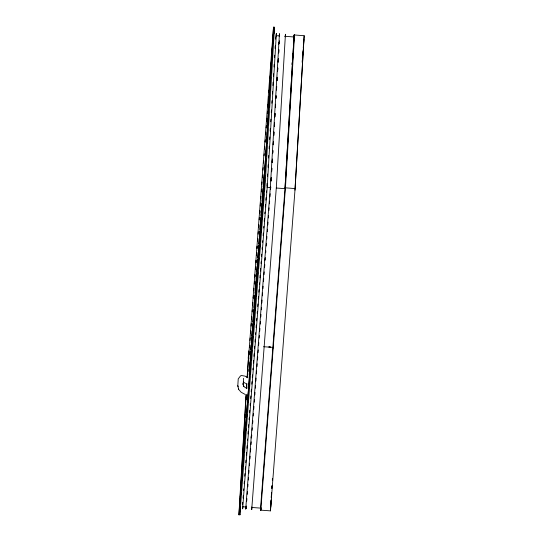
<?xml version="1.0" encoding="UTF-8"?>
<svg xmlns="http://www.w3.org/2000/svg" width="542" height="542" viewBox="0 0 542 542"><rect width="100%" height="100%" fill="white"/><g stroke="black" fill="none" stroke-linecap="round" stroke-linejoin="round"><path stroke-width="0.81" d="M245.045 394.359L241.143 392.245L238.609 389.339L237.823 385.633L238.223 378.926L240.452 375.945L241.542 375.511L245.12 376.148L247.47 377.442M243.609 378.296L243.229 384.698L242.985 383.553L243.48 385.89M264.252 182.248L238.893 514.825L246.041 394.515M246.393 388.628L246.691 383.58M247.044 377.693L273.514 27.1L264.218 183.589L238.893 514.825M240.16 497.197L246.251 394.623M246.603 388.736L246.901 383.689M247.254 377.808L248.846 350.898L248.195 358.337M239.571 510.13L239.821 505.91M240.282 499.27L240.37 496.621M240.838 489.982L240.926 487.333M241.278 481.425L241.475 478.051M241.827 472.136L242.03 468.762M242.443 462.956L242.531 460.314M242.992 453.668L243.08 451.032M243.433 445.118L243.636 441.744M243.981 435.829L244.185 432.455M244.598 426.649L244.733 423.166M245.153 417.36L245.235 414.725M245.702 408.065L245.79 405.436M246.143 399.529L246.339 396.148M246.793 388.553L246.895 386.859M247.863 371.758L247.945 369.129M248.412 362.469L248.5 359.841M240.269 499.629L240.37 497.942M240.817 490.354L240.919 488.674M241.373 481.086L241.475 479.399M241.922 471.811L242.023 470.131M242.972 454.115L243.073 452.428M243.527 444.84L243.622 443.16M244.076 435.572L244.178 433.885M244.625 426.297L244.727 424.616M245.18 417.028L245.275 415.341M246.231 399.325L246.332 397.638M247.884 371.514L247.979 369.827M240.709 494.365L240.811 492.678M273.967 33.916L274.482 27.175L265.18 183.663L239.862 514.9L240.262 508.172M249.164 374.63L249.422 370.62M249.618 367.246L249.909 361.988M250.119 358.824L250.465 352.72M247.437 407.374L247.287 409.901L247.403 407.523M247.735 402.333L247.985 398.126M248.134 395.606L248.236 393.926M248.582 388.038L248.832 383.838M249.185 377.95L250.763 351.257M248.941 388.458L249.042 386.805M249.489 381.297L249.584 379.644M251.095 359.902L251.217 358.201M270.533 189.49L270.729 186.963L270.675 187.6L267.192 187.342L267.267 186.489L242.633 508.775L242.782 506.242M253.277 331.284L253.378 329.597M253.676 324.522L253.927 320.302M254.13 316.921L255.397 299.231L255.147 303.452M254.347 316.955L254.442 315.268M254.747 310.207L254.997 305.986M254.923 310.681L255.018 308.493M263.561 191.028L273.514 27.1M264.069 189.158L264.218 186.631M264.618 179.89L264.767 177.363M265.167 170.622L265.316 168.095M265.668 162.2L265.871 158.833M266.217 152.932L266.373 150.405M266.772 143.664L266.921 141.137M267.321 134.396L267.47 131.869M267.87 125.134L268.019 122.6M268.419 115.866L268.575 113.339M268.92 107.438L269.123 104.071M269.476 98.17L269.625 95.643M270.024 88.902L270.173 86.374M270.573 79.64L270.722 77.113M271.122 70.372L271.278 67.845M271.678 61.104L271.827 58.577M272.179 52.676L272.375 49.308M264.523 183.745L264.618 182.051M270.112 89.559L270.207 87.872M272.816 44.044L272.911 42.357M273.263 36.456L273.453 33.428L273.222 36.463M264.584 183.833L264.787 180.452M273.364 36.077L273.466 34.39M279.245 36.402L279.442 33.868L270.363 186.719L245.722 509.006L245.878 506.472M246.244 506.845L246.149 508.531L246.339 505.998M266.915 185.831L267.064 183.304M267.463 176.556L267.613 174.029M268.012 167.288L268.168 164.761M268.568 158.013L268.717 155.486M269.117 148.745L269.266 146.218M269.665 139.47L269.821 136.943M270.167 131.042L270.316 128.515M270.722 121.774L270.871 119.247M271.271 112.499L271.42 109.972M271.82 103.231L271.969 100.704M272.369 93.956L272.524 91.429M272.87 85.528L273.073 82.16M273.425 76.259L273.575 73.732M273.974 66.984L274.123 64.457M274.523 57.716L274.672 55.189M275.079 48.441L275.228 45.914M275.627 39.173L275.776 36.646M267.192 187.342L276.352 33.638L276.156 36.172M271.075 180.859L271.271 177.485M271.623 171.584L271.827 168.216M272.172 162.315L272.375 158.948M272.728 153.047L272.877 150.52M273.229 144.619L273.425 141.252M273.778 135.351L273.974 131.977M274.327 126.083L274.53 122.709M274.875 116.808L275.079 113.441M275.431 107.54L275.627 104.172M275.98 98.271L276.129 95.744M276.481 89.843L276.677 86.476M277.03 80.575L277.233 77.201M277.579 71.307L277.782 67.933M278.134 62.032L278.331 58.665M278.683 52.764L278.886 49.397M279.232 43.495L279.387 40.968M271.081 181.062L271.278 177.688M271.63 171.787L271.833 168.42M272.179 162.519L272.328 159.985M272.734 153.244L272.883 150.717M273.236 144.816L273.432 141.442M273.785 135.547L273.981 132.173M274.333 126.272L274.537 122.898M274.882 117.004L275.085 113.63M275.438 107.729L275.587 105.202M275.986 98.461L276.135 95.927M276.488 90.033L276.691 86.659M277.037 80.758L277.24 77.384M277.592 71.49L277.789 68.116M278.141 62.215L278.337 58.841M278.69 52.947L278.839 50.413M279.238 43.672L279.394 41.145M285.241 36.842L285.431 34.309L276.352 187.159L251.718 509.446L251.867 506.912M260.56 507.59L260.411 510.124L270.458 510.869L295.099 188.582L304.177 35.731L294.13 34.952L293.94 37.486M294.387 36.7L294.516 34.986L285.431 187.864L260.797 510.151L260.946 507.617M276.542 188.033L284.977 188.657L294.13 34.952L285.051 187.803L260.411 510.124L260.553 508.105L252.118 507.481M270.458 510.869L271.115 499.887M271.264 497.353L271.515 493.132M271.813 488.064L271.969 485.53M270.729 507.088L271.129 500.354M271.285 497.827L271.583 492.78M271.833 488.572L271.982 486.045M272.335 480.151L272.43 478.471M294.956 190.174L303.906 39.505M272.734 43.462L272.917 40.921M273.243 36.314L273.453 33.428M240.167 502.495L240.391 499.317M274.442 27.676L274.482 27.175M239.862 514.9L239.896 514.399M276.352 33.638L276.203 35.657L279.686 35.914M242.633 508.775L242.775 506.763L246.258 507.021M279.408 34.37L279.442 33.868M245.722 509.006L245.763 508.504M285.397 34.817L285.431 34.309M251.718 509.446L251.752 508.945M294.408 36.497L294.516 34.986M260.797 510.151L260.959 507.881M248.88 354.868L249.049 352.253M249.462 347.273L249.605 345.369M249.977 340.525L250.147 337.917M250.553 332.93L250.702 331.02M251.068 326.182L251.244 323.588M251.563 319.367L251.759 316.84M252.165 311.84L252.315 309.922M252.68 305.092L252.85 302.504M253.222 298.107L253.412 295.573M253.778 290.749L253.947 288.175M254.293 283.994L254.462 281.427M254.835 277.003L255.025 274.476M255.39 269.652L255.56 267.091M255.905 262.904L256.122 260.126M256.488 255.316L256.657 252.762M257.03 248.311L257.172 246.014M257.585 240.973L257.748 238.426M258.1 234.219L258.27 231.678M258.642 227.206L258.832 224.673M259.198 219.876L259.361 217.342M259.686 213.128L259.909 210.594M260.255 206.109L260.458 203.013M260.783 198.799L261 196.258M261.352 191.76L261.542 189.226M261.874 184.463L262.071 181.929M262.389 177.715L262.613 175.161M262.972 170.127L263.168 167.6M263.541 163.061L263.71 160.818M264.069 155.791L264.252 153.779M264.584 149.05L264.774 146.516M265.153 141.963L265.323 139.728M265.682 134.714L265.871 132.187M266.197 127.966L266.42 125.385M266.772 120.859L266.962 118.332M267.287 113.637L267.484 111.103M267.809 106.889L268.033 104.294M268.385 99.762L268.581 96.774M268.9 92.553L269.13 89.952M269.482 84.965L269.672 82.438M270.031 78.143L270.194 75.69M270.573 71.063L270.743 68.861M271.027 65.155L271.285 61.361M271.583 57.892L271.84 54.518M272.125 50.806L272.382 47.025M272.64 43.651L272.897 40.277M250.573 333.438L250.702 331.751M253.277 298.025L253.405 296.338M254.889 276.948L255.018 275.261M255.987 262.613L256.115 260.932M257.077 248.283L257.206 246.596M258.69 227.206L258.819 225.519M259.787 212.87L259.916 211.184M261.4 191.793L261.529 190.107M262.491 177.464L262.619 175.777M265.201 142.051L265.329 140.364M266.298 127.722L266.427 126.035M266.813 120.974L266.942 119.287M267.904 106.645L268.033 104.958M269.001 92.309L269.13 90.622M269.516 85.568L269.645 83.881M270.031 78.82L270.16 77.133M270.546 72.072L270.743 69.545M271.129 64.484L271.257 62.804M271.644 57.743L271.84 55.216M272.159 50.995L272.355 48.468M250.695 349.556L251.027 345.125M251.217 342.808L251.61 337.524M251.732 336.067L252.125 330.769M252.308 328.479L252.647 324.014M252.823 321.731L253.222 316.413M253.351 314.726L253.737 309.658M253.92 307.402L254.306 302.341M254.449 300.37L254.835 295.309M255.018 293.066L255.357 288.554M255.533 286.325L255.932 280.952M256.061 279.265L256.502 273.676M256.63 271.989L257.03 266.596M257.159 264.909L257.552 259.842M257.721 257.66L258.107 252.599M258.236 250.912L258.649 245.492M258.778 243.798L259.164 238.737M259.333 236.583L259.72 231.522M259.875 229.449L260.262 224.381M260.431 222.247L260.777 217.627M260.946 215.499L261.332 210.445M261.488 208.338L261.874 203.27M262.043 201.17L262.457 195.669M262.585 193.982L263.005 188.521M263.134 186.834L263.527 181.78M263.656 180.093L264.069 174.565M264.327 171.184L264.618 167.444M266.386 146.929L250.709 351.893M266.644 143.555L266.962 139.335M267.355 134.274L267.484 132.587M264.381 180.561L264.767 175.513M265.085 171.306L265.282 168.779M240.221 502.149L240.377 500.124M240.804 494.555L240.892 492.671M241.319 487.8L241.475 485.083M241.8 480.869L241.989 478.342M242.416 473.451L242.572 470.754M242.931 466.703L243.087 464.006M243.473 459.63L243.602 457.265M244.029 452.353L244.178 449.677M244.611 444.758L244.699 442.929M245.126 438.004L245.275 435.341M245.668 430.944L245.79 428.6M246.224 423.654L246.305 421.852M246.739 416.906L246.888 414.264M247.836 402.557L247.985 399.935M248.351 395.802L248.5 393.187M248.893 388.756L249.076 385.599M249.449 381.453L249.598 378.858M249.916 374.637L250.113 372.11M250.546 367.11L250.689 364.522M251.075 359.461L251.203 357.781M251.644 352.761L251.786 350.193M252.179 345.728L252.315 343.025M252.647 338.811L252.829 336.27M253.256 331.657L253.412 328.676M253.927 321.921L253.792 324.638L253.947 322.951M254.259 317.734L254.496 314.78M254.815 310.566L255.025 307.578M255.539 300.824L255.431 303.296M255.865 296.603L256.122 293.229M256.427 289.489L256.637 286.474M257.016 282.457L257.199 279.367M257.545 275.295L257.735 272.125M258.121 267.707L258.249 265.377M258.615 260.824L258.832 257.775M259.191 254.008L259.347 251.027M259.706 247.254L259.909 243.961M260.289 239.659L260.445 236.678M260.763 232.579L261 229.625M261.346 225.567L261.542 222.328M261.901 218.562L262.057 215.581M262.369 212.43L262.613 208.548M262.931 205.059L263.155 201.231M263.446 198.304L263.71 194.219M263.981 191.34L264.252 186.882M239.639 510.137L239.835 507.61M240.221 502.549L240.35 500.862M240.804 494.961L240.933 493.274M241.895 480.625L242.023 478.938M243.507 459.548L243.636 457.861M245.702 430.876L245.831 429.196M247.308 409.799L247.443 408.112M248.405 395.464L248.534 393.783M248.92 388.722L249.049 387.035M250.018 374.387L250.147 372.7M255.993 296.427L256.122 294.746M256.522 289.36L256.664 287.45M257.043 282.484L257.186 280.695M257.599 275.404L257.755 273.209M258.141 268.148L258.27 266.461M259.232 253.812L259.381 251.989M259.753 247.071L259.882 245.384M260.323 239.591L260.458 237.796M260.865 232.572L260.993 230.885M261.881 219.246L262.091 216.529M262.396 212.498L262.606 209.774M262.972 204.91L263.168 202.383M263.487 198.162L263.703 195.425M264.001 191.421L264.259 188.135M242.538 504.866L242.735 502.332M243.053 498.118L243.25 495.584M243.636 490.517L243.764 488.83M244.151 483.769L244.347 481.235M244.733 476.174L244.93 473.64M245.248 469.419L245.445 466.886M245.763 462.665L245.96 460.138M246.346 455.07L246.542 452.536M246.861 448.315L247.057 445.788M247.443 440.721L247.572 439.034M247.958 433.973L248.155 431.439M248.473 427.218L248.67 424.684M249.056 419.623L249.185 417.936M249.571 412.868L249.767 410.335M250.153 405.274L250.282 403.587M250.668 398.519L250.865 395.992M251.183 391.771L251.38 389.237M251.766 384.176L251.962 381.643M252.281 377.422L252.477 374.888M252.863 369.827L252.992 368.14M253.378 363.072L253.575 360.538M253.893 356.318L254.09 353.791M254.476 348.723L254.672 346.196M254.991 341.975L255.187 339.441M255.573 334.373L255.702 332.686M256.088 327.625L256.285 325.092M256.603 320.871L256.8 318.337M257.186 313.276L257.315 311.589M257.701 306.521L257.897 303.994M258.283 298.927L258.473 296.393M258.798 292.179L258.995 289.645M259.381 284.577L259.51 282.89M259.896 277.829L260.092 275.295M260.411 271.075L260.607 268.541M260.993 263.48L261.122 261.793M261.508 256.725L261.705 254.198M262.091 249.13L262.22 247.443M262.606 242.376L262.735 240.689M263.121 235.628L263.317 233.094M263.703 228.033L263.832 226.339M264.218 221.278L264.415 218.744M264.801 213.683L264.93 211.997M265.316 206.929L265.505 204.395M265.831 200.181L266.027 197.647M266.413 192.579L266.542 190.892M278.629 44.498L278.764 42.811M251.102 438.065L251.231 436.357M264.659 260.729L264.787 259.042M246.705 501.12L246.901 498.593M247.22 494.379L247.437 491.648M247.802 486.791L247.992 484.263M248.317 480.049L248.534 477.299M248.832 473.308L249.049 470.551M249.415 465.72L249.605 463.193M249.93 458.979L250.147 456.201M250.472 451.981L250.702 448.864M251.021 444.65L251.244 441.852M251.603 437.069L251.759 435.097M252.118 430.321L252.315 427.794M252.667 423.282L252.857 420.755M253.216 415.999L253.405 413.465M253.731 409.251L253.954 406.405M254.279 402.184L254.469 399.65M254.821 394.928L255.018 392.401M255.336 388.187L255.567 385.301M255.892 381.08L256.115 378.072M256.434 373.858L256.664 370.958M256.989 366.738L257.206 363.743M257.504 359.983L257.721 357.002M258.046 352.788L258.277 349.854M258.622 345.2L258.819 342.673M259.178 338.039L259.374 335.505M259.699 331.284L259.916 328.344M260.235 324.13L260.431 321.602M260.79 316.941L260.987 314.407M261.332 309.8L261.522 307.273M261.847 303.059L262.084 300.058M262.403 295.837L262.619 292.944M262.945 288.73L263.134 286.203M263.5 281.488L263.717 278.622M264.022 274.74L264.232 271.881M264.55 267.667L264.794 264.611M265.133 260.079L265.323 257.552M265.695 252.796L265.837 250.81M266.21 246.041L266.42 243.222M266.745 239.008L266.935 236.481M267.308 231.691L267.504 229.158M267.823 224.944L268.033 222.152M268.351 217.938L268.547 215.411M268.92 210.594L269.123 207.823M269.442 203.839L269.645 201.082M269.963 196.868L270.214 193.711M291.874 64.457L292.016 62.743M292.605 55.203L292.734 53.523M302.172 62.262L302.307 60.196M302.687 55.521L303.019 50.914M303.263 47.933L304.177 35.731M248.88 354.949L249.083 352.666M263.968 190.845L264.239 187.796M284.977 188.657L285.051 187.803L295.099 188.582M284.713 36.28L293.988 36.971M254.733 306.779L255.119 306.806M263.561 346.724L272.843 347.381L273.195 347.991M246.793 388.357L244.848 387.306L243.433 385.68L243.609 386.487M243.175 382.069L245.662 383.438M237.823 385.633L238.067 386.771M238.433 388.533L238.609 389.339M239.855 506.892L239.733 508.559L239.862 506.872M270.424 347.056L268.812 346.934L270.424 347.09"/></g></svg>
